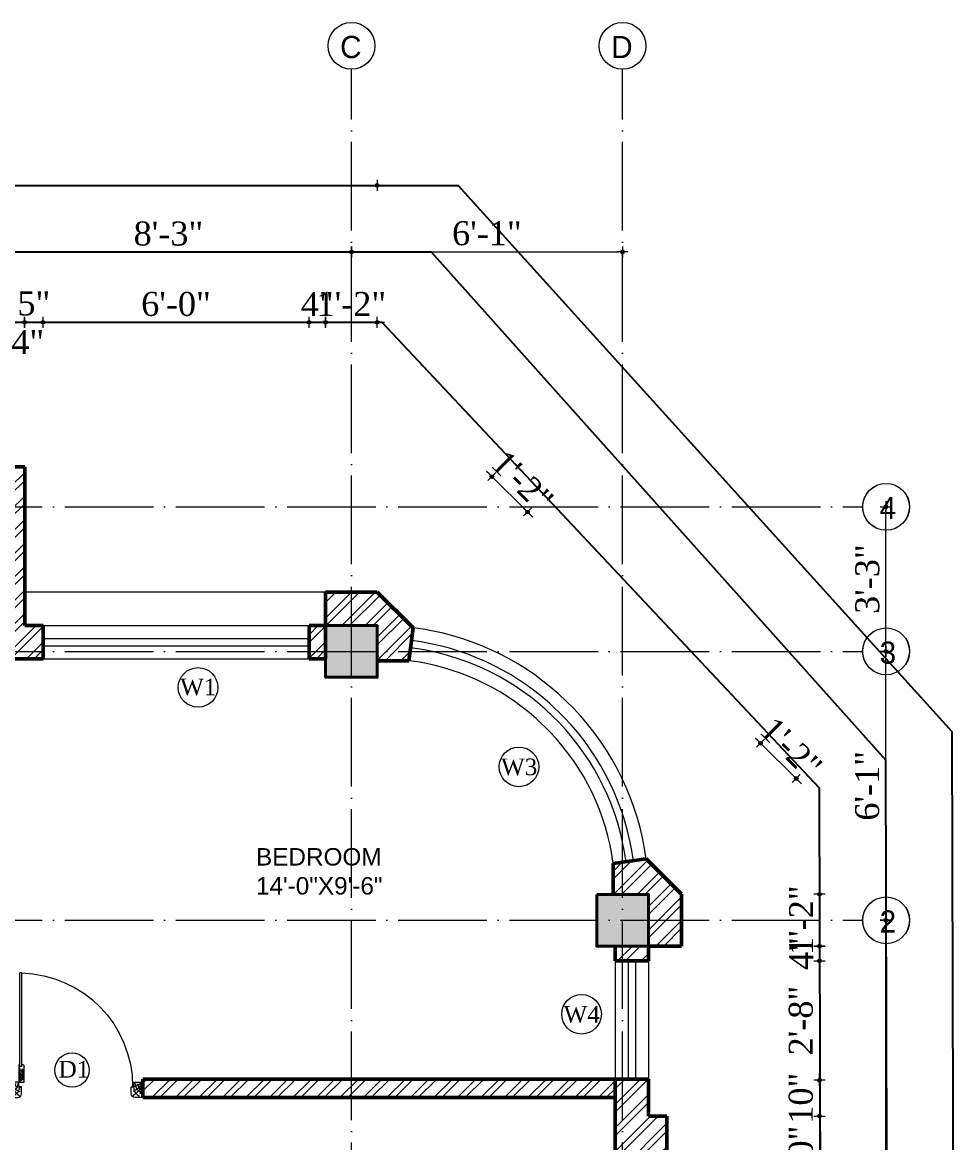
# Model space of a CAD drawing. Header units: inches. Extents: x 5914 to 162157, y -20538 to 282354.
# Drawn here: x 154281.3 to 154533.7, y -15025.6 to -14722.3 of the extents above; entities that cross this region are included whole.
import ezdxf

# ---------------------------------------------------------------- set-up
doc = ezdxf.new("R2010")
doc.units = ezdxf.units.IN
doc.header["$MEASUREMENT"] = 0
doc.header["$PDMODE"] = 99
doc.linetypes.add('ACAD_ISO04W100', pattern=[30, 24, -3, 0, -3])
for name, color, linetype, lineweight in [('.09', 24, 'Continuous', 9), ('.1', 168, 'Continuous', 13), ('CENTER  LINE RA', 10, 'ACAD_ISO04W100', 20), ('CONC. OUTLINE RA', 150, 'Continuous', 40), ('DOOR-WIN RA', 3, 'Continuous', 20), ('ELE2 RA', 130, 'Continuous', 20), ('Hatch', 254, 'Continuous', 9), ('HATCH RA', 8, 'Continuous', 5), ('Text', 7, 'Continuous', 18), ('TEXTLAYER', 7, 'Continuous', 18), ('WALL RA', 42, 'Continuous', 50)]:
    doc.layers.add(name, color=color, linetype=linetype, lineweight=lineweight)
doc.layers.add('S-DIM', color=7, linetype='Continuous')
doc.layers.add('WINDOW+dOOR', color=5, linetype='Continuous')
doc.styles.add('DIM', font='dutch.ttf')
doc.styles.get("Standard").update_dxf_attribs({"font": 'arial.ttf'})
doc.styles.add('titles', font='GOTHICB.TTF')
doc.dimstyles.new('Copy of DIM 8', dxfattribs={"dimtxt": 6.5, "dimasz": 1, "dimexe": 6, "dimexo": 18, "dimgap": 1.6875, "dimtad": 1, "dimdec": 0, "dimzin": 3, "dimdsep": 46, "dimlunit": 4, "dimtxsty": 'DIM', "dimblk": 'dot 2', "dimcen": 0.09375, "dimse1": 1, "dimse2": 1, "dimclrd": 1, "dimclre": 1, "dimclrt": 256, "dimadec": 0, "dimazin": 0, "dimtfac": 0.75, "dimtdec": 0, "dimtix": 1, "dimtmove": 1, "dimatfit": 3, "dimldrblk": 'DOT', "dimfxl": 1, "dimtolj": 1, "dimtzin": 0, "dimlwd": 9, "dimlwe": 9, "dimarcsym": 0})
pattern_1 = [(45, (3701.305, -114.513), (-3.18198052, 3.18198052), []), (45, (3703.4265, -114.513), (-3.18198052, 3.18198052), [])]

# ---------------------------------------------------------------- blocks, each defined once
blk = doc.blocks.new('30 inch door')
at = {"layer": '.09'}
blk.add_arc((10330.01, 24687.1), 25.67, 91.332, 180, dxfattribs=at)
at = {"layer": '.1'}
for p, q in [((10329.41, 24712.76), (10329.41, 24691.67)), ((10329.41, 24712.76), (10329.81, 24712.76)), ((10329.81, 24691.67), (10329.81, 24712.76)), ((10328.81, 24688.15), (10328.81, 24691.67)), ((10329.29, 24692.15), (10329.41, 24692.15)), ((10329.41, 24692.15), (10329.41, 24691.67)), ((10329.41, 24691.67), (10329.81, 24691.67)), ((10329.41, 24691.67), (10329.81, 24691.67)), ((10329.81, 24691.67), (10329.81, 24692.15)), ((10329.81, 24692.15), (10330.01, 24692.15)), ((10330.01, 24692.15), (10330.01, 24688.15)), ((10302.02, 24688.15), (10302.02, 24684.65)), ((10304.03, 24688.15), (10302.02, 24688.15)), ((10304.03, 24688.15), (10304.03, 24688.15)), ((10304.03, 24687.1), (10304.03, 24688.15)), ((10330.01, 24688.15), (10328.81, 24688.15)), ((10330.01, 24687.1), (10330.01, 24688.15)), ((10330.01, 24688.15), (10332.02, 24688.15)), ((10332.02, 24688.15), (10332.02, 24684.65)), ((10304.65, 24687.1), (10304.03, 24687.1)), ((10304.65, 24685.52), (10304.65, 24687.1)), ((10329.4, 24687.1), (10330.01, 24687.1)), ((10329.4, 24685.52), (10329.4, 24687.1)), ((10302.02, 24684.65), (10303.77, 24684.65)), ((10332.02, 24684.65), (10330.27, 24684.65))]:
    blk.add_line(p, q, dxfattribs=at)
for centre, major_axis, start_param, end_param in [((10329.29, 24691.67), (-0.339, 0.339), 5.497787, 7.068583), ((10303.77, 24685.52), (-0.619, -0.619), 0.785398, 2.356194)]:
    blk.add_ellipse(centre, major_axis=major_axis, ratio=1, start_param=start_param, end_param=end_param, dxfattribs=at)
at = {"layer": '.1', "extrusion": (0, 0, -1)}
blk.add_ellipse((10330.27, 24685.52), major_axis=(-0.619, 0.619), ratio=1, start_param=3.926991, end_param=5.497787, dxfattribs=at)
blk.add_line((10330.01, 24688.15), (10330.01, 24688.15))
at = {"layer": 'Hatch', "lineweight": 0}
for points, knots in [([(10329.9, 24690.9), (10329.69, 24690.85), (10329.25, 24690.74), (10329.1, 24690.31), (10329.02, 24690.08)], [0, 0, 0, 0, 15.424483, 31.99547, 31.99547, 31.99547, 31.99547]), ([(10329.92, 24690.24), (10329.72, 24690.12), (10329.23, 24689.84), (10329.13, 24689.27), (10329.07, 24688.95)], [0, 0, 0, 0, 17.254821, 40.319618, 40.319618, 40.319618, 40.319618]), ([(10330.01, 24688.15), (10329.7, 24688.44), (10329.1, 24689.01), (10329.14, 24689.82), (10329.09, 24691.13)], [0, 0, 0, 0, 30.296971, 58.529009, 58.529009, 58.529009, 58.529009]), ([(10330.01, 24688.15), (10329.86, 24688.5), (10329.47, 24689.39), (10329.44, 24690.38), (10329.42, 24690.98)], [0, 0, 0, 0, 28.413311, 72.750806, 72.750806, 72.750806, 72.750806]), ([(10330.01, 24688.15), (10329.93, 24688.7), (10329.77, 24689.76), (10329.75, 24690.84), (10329.74, 24691.37)], [0, 0, 0, 0, 41.50394, 80.765622, 80.765622, 80.765622, 80.765622]), ([(10302.02, 24688.15), (10302.05, 24687.95), (10302.17, 24687.01), (10302.48, 24686.12), (10302.72, 24685.42)], [0, 0, 0, 0, 17.459471, 80.67073, 80.67073, 80.67073, 80.67073]), ([(10302.02, 24688.15), (10302.41, 24687.86), (10303.15, 24687.31), (10304.04, 24687.05), (10304.45, 24686.93)], [0, 0, 0, 0, 41.503939, 78.170205, 78.170205, 78.170205, 78.170205]), ([(10302.02, 24688.15), (10302.45, 24687.5), (10303.05, 24686.59), (10304.02, 24686.14), (10304.29, 24686.01)], [0, 0, 0, 0, 64.705486, 90.408952, 90.408952, 90.408952, 90.408952]), ([(10302.02, 24688.15), (10302.13, 24687.79), (10302.35, 24687.1), (10302.97, 24686.1), (10304.18, 24685.07)], [0, 0, 0, 0, 30.296971, 58.529009, 58.529009, 58.529009, 58.529009]), ([(10303.35, 24687.82), (10303.2, 24687.43), (10302.98, 24686.82), (10302.44, 24686.51), (10302.25, 24686.4)], [0, 0, 0, 0, 34.642749, 52.790216, 52.790216, 52.790216, 52.790216]), ([(10303.86, 24687.89), (10303.73, 24687.32), (10303.52, 24686.4), (10302.7, 24686), (10302.39, 24685.85)], [0, 0, 0, 0, 47.051669, 75.417188, 75.417188, 75.417188, 75.417188]), ([(10330.01, 24688.15), (10329.8, 24688.26), (10329.35, 24688.51), (10329.11, 24688.97), (10328.99, 24689.22)], [0, 0, 0, 0, 17.459472, 37.737029, 37.737029, 37.737029, 37.737029]), ([(10329.9, 24689.44), (10329.59, 24689.24), (10329.23, 24689.01), (10329.2, 24688.63), (10329.2, 24688.58)], [0, 0, 0, 0, 24.633819, 28.489546, 28.489546, 28.489546, 28.489546]), ([(10332.02, 24688.15), (10331.63, 24687.86), (10330.89, 24687.31), (10330.01, 24687.05), (10329.59, 24686.93)], [0, 0, 0, 0, 41.503939, 78.170205, 78.170205, 78.170205, 78.170205]), ([(10332.02, 24688.15), (10331.59, 24687.5), (10330.99, 24686.59), (10330.03, 24686.14), (10329.75, 24686.01)], [0, 0, 0, 0, 64.705486, 90.408952, 90.408952, 90.408952, 90.408952]), ([(10332.02, 24688.15), (10331.91, 24687.79), (10331.69, 24687.1), (10331.07, 24686.1), (10329.87, 24685.07)], [0, 0, 0, 0, 30.296971, 58.529009, 58.529009, 58.529009, 58.529009]), ([(10330.18, 24687.89), (10330.31, 24687.32), (10330.52, 24686.4), (10331.35, 24686), (10331.66, 24685.85)], [0, 0, 0, 0, 47.051669, 75.417188, 75.417188, 75.417188, 75.417188]), ([(10330.7, 24687.82), (10330.84, 24687.43), (10331.06, 24686.82), (10331.61, 24686.51), (10331.8, 24686.4)], [0, 0, 0, 0, 34.642749, 52.790216, 52.790216, 52.790216, 52.790216]), ([(10332.02, 24688.15), (10332, 24687.95), (10331.87, 24687.01), (10331.56, 24686.12), (10331.32, 24685.42)], [0, 0, 0, 0, 17.459471, 80.67073, 80.67073, 80.67073, 80.67073]), ([(10304.15, 24687.01), (10304.07, 24686.57), (10303.9, 24685.69), (10303.13, 24685.22), (10302.75, 24684.98)], [0, 0, 0, 0, 36.886594, 73.591637, 73.591637, 73.591637, 73.591637]), ([(10329.89, 24687.01), (10329.98, 24686.57), (10330.14, 24685.69), (10330.91, 24685.22), (10331.29, 24684.98)], [0, 0, 0, 0, 36.886594, 73.591637, 73.591637, 73.591637, 73.591637])]:
    blk.add_open_spline(points, degree=3, knots=knots, dxfattribs=at)
blk = doc.blocks.new('COLUMN')
at = {"layer": 'CONC. OUTLINE RA', "transparency": 33554687}
h = blk.add_hatch(color=256, dxfattribs=at)
h.dxf.hatch_style = 1
h.paths.add_polyline_path([(148062.93, -13130.45), (148076.93, -13130.45), (148076.93, -13116.45), (148062.93, -13116.45)])
at = {"layer": 'CONC. OUTLINE RA'}
blk.add_lwpolyline([(148062.93, -13116.45), (148076.93, -13116.45), (148076.93, -13130.45), (148062.93, -13130.45)], close=True, dxfattribs=at)
blk = doc.blocks.new('dot1')
at = {"layer": 'Hatch'}
h = blk.add_hatch(color=256, dxfattribs=at)
edge = h.paths.add_edge_path()
edge.add_arc((0, 0), 1, 0, 360)
for p, q in [((3, 0), (-3, 0)), ((0, 3), (0, -3))]:
    blk.add_line(p, q, dxfattribs=at)
blk.add_circle((0, 0), 1, dxfattribs=at)
blk = doc.blocks.new('dot 2')
at = {"layer": 'Hatch', "xscale": 0.5, "yscale": 0.5, "zscale": 0.5}
blk.add_blockref('dot1', (0, 0), dxfattribs=at)
blk = doc.blocks.new('*D429')
at = {"layer": 'Defpoints', "color": 0, "transparency": 16777216}
for p in [(154281.87, -14803.5), (154277.87, -14846.43), (154281.87, -14846.43)]:
    blk.add_point(p, dxfattribs=at)
at = {"layer": 'S-DIM', "color": 1, "lineweight": 9, "transparency": 16777216}
for p, q in [((154276.87, -14803.5), (154275.87, -14803.5)), ((154277.87, -14803.5), (154281.87, -14803.5)), ((154282.87, -14803.5), (154283.87, -14803.5))]:
    blk.add_line(p, q, dxfattribs=at)
blk.add_blockref('dot 2', (154277.87, -14803.5), dxfattribs=at)
at = {"layer": 'S-DIM', "color": 1, "lineweight": 9, "transparency": 16777216, "rotation": 180}
blk.add_blockref('dot 2', (154281.87, -14803.5), dxfattribs=at)
at = {"layer": 'S-DIM', "transparency": 16777216, "insert": (154282.73, -14808.87), "char_height": 6.5, "attachment_point": 5, "style": 'DIM'}
blk.add_mtext('\\A1;4"', dxfattribs=at)
blk = doc.blocks.new('_Dot')
at = {"color": 0, "linetype": 'ByBlock', "lineweight": -2}
blk.add_line((-0.5, 0), (-1, 0), dxfattribs=at)
at = {"color": 0, "linetype": 'ByBlock', "const_width": 0.5}
blk.add_lwpolyline([(-0.25, 0, 1), (0.25, 0, 1)], format="xyb", close=True, dxfattribs=at)
blk = doc.blocks.new('*D430')
at = {"layer": 'Defpoints', "color": 0, "transparency": 16777216}
for p in [(154286.87, -14803.5), (154281.87, -14846.43), (154286.87, -14885.59)]:
    blk.add_point(p, dxfattribs=at)
at = {"layer": 'S-DIM', "color": 1, "lineweight": 9, "transparency": 16777216}
for p, q in [((154280.87, -14803.5), (154279.87, -14803.5)), ((154281.87, -14803.5), (154286.87, -14803.5)), ((154287.87, -14803.5), (154288.87, -14803.5))]:
    blk.add_line(p, q, dxfattribs=at)
blk.add_blockref('dot 2', (154281.87, -14803.5), dxfattribs=at)
at = {"layer": 'S-DIM', "color": 1, "lineweight": 9, "transparency": 16777216, "rotation": 180}
blk.add_blockref('dot 2', (154286.87, -14803.5), dxfattribs=at)
at = {"layer": 'S-DIM', "transparency": 16777216, "insert": (154284.37, -14798.43), "char_height": 6.5, "attachment_point": 5, "style": 'DIM'}
blk.add_mtext('\\A1;5"', dxfattribs=at)
blk = doc.blocks.new('*D432')
at = {"layer": 'Defpoints', "color": 0, "transparency": 16777216}
for p in [(154363.35, -14803.5), (154358.87, -14885.59), (154363.35, -14885.59)]:
    blk.add_point(p, dxfattribs=at)
at = {"layer": 'S-DIM', "color": 1, "lineweight": 9, "transparency": 16777216}
for p, q in [((154357.87, -14803.5), (154356.87, -14803.5)), ((154358.87, -14803.5), (154363.35, -14803.5)), ((154364.35, -14803.5), (154365.35, -14803.5))]:
    blk.add_line(p, q, dxfattribs=at)
blk.add_blockref('dot 2', (154358.87, -14803.5), dxfattribs=at)
at = {"layer": 'S-DIM', "color": 1, "lineweight": 9, "transparency": 16777216, "rotation": 180}
blk.add_blockref('dot 2', (154363.35, -14803.5), dxfattribs=at)
at = {"layer": 'S-DIM', "transparency": 16777216, "insert": (154361.11, -14798.56), "char_height": 6.5, "attachment_point": 5, "style": 'DIM'}
blk.add_mtext('\\A1;4"', dxfattribs=at)
blk = doc.blocks.new('*D433')
at = {"layer": 'Defpoints', "color": 0, "transparency": 16777216}
for p in [(154377.35, -14803.5), (154363.35, -14885.59), (154377.35, -14885.59)]:
    blk.add_point(p, dxfattribs=at)
at = {"layer": 'S-DIM', "color": 1, "lineweight": 9, "transparency": 16777216}
for p, q in [((154362.35, -14803.5), (154361.35, -14803.5)), ((154363.35, -14803.5), (154377.35, -14803.5)), ((154378.35, -14803.5), (154379.35, -14803.5))]:
    blk.add_line(p, q, dxfattribs=at)
blk.add_blockref('dot 2', (154363.35, -14803.5), dxfattribs=at)
at = {"layer": 'S-DIM', "color": 1, "lineweight": 9, "transparency": 16777216, "rotation": 180}
blk.add_blockref('dot 2', (154377.35, -14803.5), dxfattribs=at)
at = {"layer": 'S-DIM', "transparency": 16777216, "insert": (154370.35, -14798.54), "char_height": 6.5, "attachment_point": 5, "style": 'DIM'}
blk.add_mtext('\\A1;1\'-2"', dxfattribs=at)
blk = doc.blocks.new('*D436')
at = {"layer": 'Defpoints', "color": 0, "transparency": 16777216}
for p in [(154443.75, -14784.45), (154370.35, -14892.59), (154443.75, -14965.38)]:
    blk.add_point(p, dxfattribs=at)
at = {"layer": 'S-DIM', "color": 1, "lineweight": 9, "transparency": 16777216}
blk.add_line((154371.35, -14784.45), (154442.75, -14784.45), dxfattribs=at)
at = {"layer": 'S-DIM', "color": 1, "lineweight": 9, "transparency": 16777216, "rotation": 180}
blk.add_blockref('dot 2', (154370.35, -14784.45), dxfattribs=at)
at = {"layer": 'S-DIM', "color": 1, "lineweight": 9, "transparency": 16777216}
blk.add_blockref('dot 2', (154443.75, -14784.45), dxfattribs=at)
at = {"layer": 'S-DIM', "transparency": 16777216, "insert": (154407.05, -14779.42), "char_height": 6.5, "attachment_point": 5, "style": 'DIM'}
blk.add_mtext('\\A1;6\'-1"', dxfattribs=at)
blk = doc.blocks.new('*D437')
at = {"layer": 'Defpoints', "color": 0, "transparency": 16777216}
for p in [(154059.83, -14766.45), (154059.83, -14885.59), (154377.35, -14885.59)]:
    blk.add_point(p, dxfattribs=at)
at = {"layer": 'S-DIM', "color": 1, "lineweight": 9, "transparency": 16777216}
blk.add_line((154376.35, -14766.45), (154060.83, -14766.45), dxfattribs=at)
at = {"layer": 'S-DIM', "color": 1, "lineweight": 9, "transparency": 16777216, "rotation": 180}
blk.add_blockref('dot 2', (154059.83, -14766.45), dxfattribs=at)
at = {"layer": 'S-DIM', "color": 1, "lineweight": 9, "transparency": 16777216}
blk.add_blockref('dot 2', (154377.35, -14766.45), dxfattribs=at)
at = {"layer": 'S-DIM', "transparency": 16777216, "insert": (154218.59, -14761.45), "char_height": 6.5, "attachment_point": 5, "style": 'DIM'}
blk.add_mtext('\\A1;26\'-6"', dxfattribs=at)
blk = doc.blocks.new('*D439')
at = {"layer": 'Defpoints', "color": 0, "transparency": 16777216}
for p in [(154418.05, -14854.83), (154377.35, -14876.59), (154387.02, -14886.17)]:
    blk.add_point(p, dxfattribs=at)
at = {"layer": 'S-DIM', "color": 1, "lineweight": 9, "transparency": 16777216}
for p, q in [((154407.67, -14844.55), (154406.96, -14843.85)), ((154408.38, -14845.25), (154418.05, -14854.83)), ((154418.76, -14855.54), (154419.47, -14856.24))]:
    blk.add_line(p, q, dxfattribs=at)
for p, rotation in [((154408.38, -14845.25), 315.2752849969081), ((154418.05, -14854.83), 135.2752849969081)]:
    blk.add_blockref('dot 2', p, dxfattribs=dict(at, rotation=rotation))
at = {"layer": 'S-DIM', "transparency": 16777216, "insert": (154416.71, -14846.52), "char_height": 6.5, "attachment_point": 5, "rotation": 315.2753, "style": 'DIM'}
blk.add_mtext('\\A1;1\'-2"', dxfattribs=at)
blk = doc.blocks.new('*D440')
at = {"layer": 'Defpoints', "color": 0, "transparency": 16777216}
for p in [(154490.78, -14927), (154450.1, -14948.78), (154459.75, -14958.34)]:
    blk.add_point(p, dxfattribs=at)
at = {"layer": 'S-DIM', "color": 1, "lineweight": 9, "transparency": 16777216}
for p, q in [((154480.42, -14916.74), (154479.71, -14916.04)), ((154481.13, -14917.44), (154490.78, -14927)), ((154491.49, -14927.71), (154492.2, -14928.41))]:
    blk.add_line(p, q, dxfattribs=at)
for p, rotation in [((154481.13, -14917.44), 315.2752849971285), ((154490.78, -14927), 135.2752849971285)]:
    blk.add_blockref('dot 2', p, dxfattribs=dict(at, rotation=rotation))
at = {"layer": 'S-DIM', "transparency": 16777216, "insert": (154489.45, -14918.7), "char_height": 6.5, "attachment_point": 5, "rotation": 315.2753, "style": 'DIM'}
blk.add_mtext('\\A1;1\'-2"', dxfattribs=at)
blk = doc.blocks.new('*D441')
at = {"layer": 'Defpoints', "color": 0, "transparency": 16777216}
for p in [(154459.75, -14958.34), (154459.75, -14972.39), (154497.09, -14972.39)]:
    blk.add_point(p, dxfattribs=at)
at = {"layer": 'S-DIM', "color": 1, "lineweight": 9, "transparency": 16777216}
for p, q in [((154497.09, -14957.34), (154497.09, -14956.34)), ((154497.09, -14958.34), (154497.09, -14972.39)), ((154497.09, -14973.39), (154497.09, -14974.39))]:
    blk.add_line(p, q, dxfattribs=at)
for p, rotation in [((154497.09, -14958.34), 270), ((154497.09, -14972.39), 90)]:
    blk.add_blockref('dot 2', p, dxfattribs=dict(at, rotation=rotation))
at = {"layer": 'S-DIM', "transparency": 16777216, "insert": (154492.12, -14965.36), "char_height": 6.5, "attachment_point": 5, "rotation": 90, "style": 'DIM'}
blk.add_mtext('\\A1;1\'-2"', dxfattribs=at)
blk = doc.blocks.new('*D442')
at = {"layer": 'Defpoints', "color": 0, "transparency": 16777216}
for p in [(154459.75, -14972.39), (154450.75, -14976.39), (154497.09, -14976.39)]:
    blk.add_point(p, dxfattribs=at)
at = {"layer": 'S-DIM', "color": 1, "lineweight": 9, "transparency": 16777216}
for p, q in [((154497.09, -14971.39), (154497.09, -14970.39)), ((154497.09, -14972.39), (154497.09, -14976.39)), ((154497.09, -14977.39), (154497.09, -14978.39))]:
    blk.add_line(p, q, dxfattribs=at)
for p, rotation in [((154497.09, -14972.39), 270), ((154497.09, -14976.39), 90)]:
    blk.add_blockref('dot 2', p, dxfattribs=dict(at, rotation=rotation))
at = {"layer": 'S-DIM', "transparency": 16777216, "insert": (154492.15, -14974.39), "char_height": 6.5, "attachment_point": 5, "rotation": 90, "style": 'DIM'}
blk.add_mtext('\\A1;4"', dxfattribs=at)
blk = doc.blocks.new('*D443')
at = {"layer": 'Defpoints', "color": 0, "transparency": 16777216}
for p in [(154450.75, -14976.39), (154450.75, -15008.7), (154497.09, -15008.7)]:
    blk.add_point(p, dxfattribs=at)
at = {"layer": 'S-DIM', "color": 1, "lineweight": 9, "transparency": 16777216}
blk.add_line((154497.09, -14977.39), (154497.09, -15007.7), dxfattribs=at)
for p, rotation in [((154497.09, -14976.39), 90), ((154497.09, -15008.7), 270)]:
    blk.add_blockref('dot 2', p, dxfattribs=dict(at, rotation=rotation))
at = {"layer": 'S-DIM', "transparency": 16777216, "insert": (154492.08, -14992.54), "char_height": 6.5, "attachment_point": 5, "rotation": 90, "style": 'DIM'}
blk.add_mtext('\\A1;2\'-8"', dxfattribs=at)
blk = doc.blocks.new('*D444')
at = {"layer": 'Defpoints', "color": 0, "transparency": 16777216}
for p in [(154450.75, -15008.7), (154450.75, -15018.4), (154497.09, -15018.4)]:
    blk.add_point(p, dxfattribs=at)
at = {"layer": 'S-DIM', "color": 1, "lineweight": 9, "transparency": 16777216}
for p, q in [((154497.09, -15007.7), (154497.09, -15006.7)), ((154497.09, -15008.7), (154497.09, -15018.4)), ((154497.09, -15019.4), (154497.09, -15020.4))]:
    blk.add_line(p, q, dxfattribs=at)
for p, rotation in [((154497.09, -15008.7), 270), ((154497.09, -15018.4), 90)]:
    blk.add_blockref('dot 2', p, dxfattribs=dict(at, rotation=rotation))
at = {"layer": 'S-DIM', "transparency": 16777216, "insert": (154492.06, -15013.55), "char_height": 6.5, "attachment_point": 5, "rotation": 90, "style": 'DIM'}
blk.add_mtext('\\A1;10"', dxfattribs=at)
blk = doc.blocks.new('*D445')
at = {"layer": 'Defpoints', "color": 0, "transparency": 16777216}
for p in [(154450.75, -15018.4), (154450.75, -15042.4), (154497.09, -15042.4)]:
    blk.add_point(p, dxfattribs=at)
at = {"layer": 'S-DIM', "color": 1, "lineweight": 9, "transparency": 16777216}
blk.add_line((154497.09, -15019.4), (154497.09, -15041.4), dxfattribs=at)
for p, rotation in [((154497.09, -15018.4), 90), ((154497.09, -15042.4), 270)]:
    blk.add_blockref('dot 2', p, dxfattribs=dict(at, rotation=rotation))
at = {"layer": 'S-DIM', "transparency": 16777216, "insert": (154492.09, -15030.4), "char_height": 6.5, "attachment_point": 5, "rotation": 90, "style": 'DIM'}
blk.add_mtext('\\A1;2\'-0"', dxfattribs=at)
blk = doc.blocks.new('*D450')
at = {"layer": 'Defpoints', "color": 0, "transparency": 16777216}
for p in [(154443.75, -14965.38), (154515.07, -14965.38), (154443.75, -15131.08)]:
    blk.add_point(p, dxfattribs=at)
at = {"layer": 'S-DIM', "color": 1, "lineweight": 9, "transparency": 16777216}
blk.add_line((154515.07, -15130.08), (154515.07, -14966.38), dxfattribs=at)
for p, rotation in [((154515.07, -14965.38), 90), ((154515.07, -15131.08), 270)]:
    blk.add_blockref('dot 2', p, dxfattribs=dict(at, rotation=rotation))
at = {"layer": 'S-DIM', "transparency": 16777216, "insert": (154510.04, -15048.23), "char_height": 6.5, "attachment_point": 5, "rotation": 90, "style": 'DIM'}
blk.add_mtext('\\A1;13\'-10"', dxfattribs=at)
blk = doc.blocks.new('*D451')
at = {"layer": 'Defpoints', "color": 0, "transparency": 16777216}
for p in [(154370.35, -14892.59), (154515.07, -14892.59), (154443.75, -14965.38)]:
    blk.add_point(p, dxfattribs=at)
at = {"layer": 'S-DIM', "color": 1, "lineweight": 9, "transparency": 16777216}
blk.add_line((154515.07, -14964.38), (154515.07, -14893.59), dxfattribs=at)
for p, rotation in [((154515.07, -14892.59), 90), ((154515.07, -14965.38), 270)]:
    blk.add_blockref('dot 2', p, dxfattribs=dict(at, rotation=rotation))
at = {"layer": 'S-DIM', "transparency": 16777216, "insert": (154510.04, -14928.99), "char_height": 6.5, "attachment_point": 5, "rotation": 90, "style": 'DIM'}
blk.add_mtext('\\A1;6\'-1"', dxfattribs=at)
blk = doc.blocks.new('*D452')
at = {"layer": 'Defpoints', "color": 0, "transparency": 16777216}
for p in [(154271.29, -14853.45), (154515.07, -14853.45), (154370.35, -14892.59)]:
    blk.add_point(p, dxfattribs=at)
at = {"layer": 'S-DIM', "color": 1, "lineweight": 9, "transparency": 16777216}
blk.add_line((154515.07, -14891.59), (154515.07, -14854.45), dxfattribs=at)
for p, rotation in [((154515.07, -14853.45), 90), ((154515.07, -14892.59), 270)]:
    blk.add_blockref('dot 2', p, dxfattribs=dict(at, rotation=rotation))
at = {"layer": 'S-DIM', "transparency": 16777216, "insert": (154510.07, -14873.02), "char_height": 6.5, "attachment_point": 5, "rotation": 90, "style": 'DIM'}
blk.add_mtext('\\A1;3\'-3"', dxfattribs=at)
blk = doc.blocks.new('griid')
at = {"layer": 'CENTER  LINE RA', "linetype": 'ACAD_ISO04W100'}
for p, q in [((150011.7, -15085.57), (150011.7, -14620.49)), ((150085.1, -15085.57), (150085.1, -14620.49)), ((149663.18, -14738.94), (150150.1, -14738.94)), ((150162.79, -14738.94), (150162.79, -14738.94)), ((149663.18, -14778.08), (150150.1, -14778.08)), ((150162.79, -14778.08), (150162.79, -14778.08)), ((149663.18, -14850.87), (150150.1, -14850.87)), ((150162.79, -14850.87), (150162.79, -14850.87))]:
    blk.add_line(p, q, dxfattribs=at)
at = {"layer": 'Text'}
for centre in [(150011.7, -14614.14), (150011.69, -14614.14), (150011.7, -14614.14), (150085.1, -14614.14), (150085.1, -14614.14), (150085.1, -14614.14), (150156.45, -14738.94), (150156.44, -14738.94), (150156.45, -14738.94), (150156.45, -14778.08), (150156.44, -14778.08), (150156.45, -14778.08), (150156.45, -14850.87), (150156.44, -14850.87), (150156.45, -14850.87)]:
    blk.add_circle(centre, 6.34, dxfattribs=at)
at = {"layer": 'Text', "char_height": 6, "width": 68.6783, "attachment_point": 3, "rotation": 0.0035, "style": 'titles'}
for s, insert in [('{\\fStylus BT|b0|i0|c0|p34;C}', (150014.42, -14611.46)), ('{\\fStylus BT|b0|i0|c0|p34;D}', (150087.82, -14611.46)), ('{\\fStylus BT|b0|i0|c0|p34;4}', (150159.17, -14736.26)), ('{\\fStylus BT|b0|i0|c0|p34;3}', (150159.17, -14775.4)), ('{\\fStylus BT|b0|i0|c0|p34;2}', (150159.17, -14848.19))]:
    blk.add_mtext(s, dxfattribs=dict(at, insert=insert))

msp = doc.modelspace()

# ---------------------------------------------------------------- hatches: boundary and pattern name
at = {"layer": 'HATCH RA'}
h = msp.add_hatch(dxfattribs=at)
h.set_pattern_fill('ANSI32', color=256, scale=12)
h.set_pattern_definition(pattern_1)
h.paths.add_polyline_path([(154281.9, -14842.62), (154257.9, -14842.6), (154257.9, -14846.45), (154277.9, -14846.45), (154277.9, -14860.45), (154272.9, -14860.45), (154272.9, -14894.59), (154286.9, -14894.59), (154286.9, -14885.59), (154281.9, -14885.59)])
h = msp.add_hatch(dxfattribs=at)
h.set_pattern_fill('ANSI32', color=256, scale=12)
h.set_pattern_definition(pattern_1)
h.paths.add_polyline_path([(154377.37, -14885.59), (154377.37, -14895.1), (154385.91, -14895.1), (154387.04, -14886.17), (154377.37, -14876.59), (154363.37, -14876.59), (154363.37, -14885.59)])
h = msp.add_hatch(dxfattribs=at)
h.set_pattern_fill('ANSI32', color=256, scale=12)
h.set_pattern_definition(pattern_1)
h.paths.add_polyline_path([(154363.37, -14885.59), (154358.9, -14885.59), (154358.9, -14894.59), (154363.37, -14894.59)])
h = msp.add_hatch(dxfattribs=at)
h.set_pattern_fill('ANSI32', color=256, scale=12)
h.set_pattern_definition(pattern_1)
h.paths.add_polyline_path([(154459.78, -14958.34), (154450.13, -14948.78), (154441.21, -14949.98), (154441.21, -14958.38), (154450.78, -14958.38), (154450.78, -14972.38), (154450.78, -14972.39), (154459.78, -14972.39)])
h = msp.add_hatch(dxfattribs=at)
h.set_pattern_fill('ANSI32', color=256, scale=12)
h.set_pattern_definition(pattern_1)
h.paths.add_polyline_path([(154450.78, -14972.39), (154450.78, -14972.38), (154441.78, -14972.38), (154441.78, -14976.39), (154450.78, -14976.39)])
h = msp.add_hatch(dxfattribs=at)
h.set_pattern_fill('ANSI32', color=256, scale=12)
h.set_pattern_definition(pattern_1)
h.paths.add_polyline_path([(154441.78, -15008.38), (154313.9, -15008.38), (154313.9, -15013.38), (154441.78, -15013.38)])
h = msp.add_hatch(dxfattribs=at)
h.set_pattern_fill('ANSI32', color=256, scale=12)
h.set_pattern_definition(pattern_1)
h.paths.add_polyline_path([(154450.78, -15008.38), (154441.78, -15008.38), (154441.78, -15048.4), (154450.78, -15048.4), (154450.78, -15042.4), (154455.78, -15042.4), (154455.78, -15018.4), (154450.78, -15018.4)])

# ---------------------------------------------------------------- linework, layer by layer
at = {"layer": 'Defpoints'}
for points in [[(154005.83, -14766.45), (154399.25, -14766.45), (154532.93, -14914.27), (154533.68, -15188.73), (154005.83, -15188.01)], [(154023.83, -14784.45), (154391.95, -14784.45), (154514.95, -14921.9), (154515.63, -15170.7), (154023.83, -15170.04)], [(154041.45, -14803.5), (154378.58, -14803.5), (154496.97, -14929.53), (154497.58, -15152.68), (154041.83, -15152.06)]]:
    msp.add_lwpolyline(points, close=True, dxfattribs=at)
at = {"layer": 'DOOR-WIN RA'}
for p, q in [((154286.9, -14885.59), (154358.9, -14885.59)), ((154286.9, -14889.09), (154358.9, -14889.09)), ((154286.9, -14891.09), (154358.9, -14891.09)), ((154286.9, -14894.59), (154358.9, -14894.59)), ((154441.78, -14976.39), (154441.78, -15008.38)), ((154445.28, -14976.39), (154445.28, -15008.38)), ((154447.28, -14976.39), (154447.28, -15008.38)), ((154450.78, -14976.39), (154450.78, -15008.38))]:
    msp.add_line(p, q, dxfattribs=at)
for points in [[(154450.17, -14948.78, 0.159274), (154430.48, -14907.99), (154426.48, -14904.13, 0.151909), (154387.08, -14886.17)], [(154446.7, -14949.25, 0.159031), (154428, -14910.46), (154424.1, -14906.7, 0.151666), (154386.64, -14889.65, 0.151666)], [(154444.72, -14949.52, 0.158884), (154426.59, -14911.87), (154422.74, -14908.16, 0.151519), (154386.39, -14891.63, 0.151519)], [(154441.25, -14949.98, 0.158609), (154424.11, -14914.34), (154420.36, -14910.73, 0.151245), (154385.95, -14895.1, 0.151245)]]:
    msp.add_lwpolyline(points, format="xyb", dxfattribs=at)
at = {"layer": 'ELE2 RA'}
msp.add_line((154363.37, -14876.59), (154281.9, -14876.59), dxfattribs=at)
at = {"layer": 'TEXTLAYER'}
for centre, radius in [((154328.84, -14902.34), 5.36), ((154415.73, -14923.85), 5.36), ((154432.68, -14990.82), 5.36), ((154294.72, -15005.95), 4.65)]:
    msp.add_circle(centre, radius, dxfattribs=at)
at = {"layer": 'WALL RA'}
for p, q in [((154257.9, -14842.6), (154281.9, -14842.62)), ((154281.9, -14885.59), (154281.9, -14842.62)), ((154363.37, -14876.59), (154377.37, -14876.59)), ((154363.37, -14876.59), (154363.37, -14894.59)), ((154387.04, -14886.17), (154377.37, -14876.59)), ((154286.9, -14885.59), (154281.9, -14885.59)), ((154286.9, -14885.59), (154286.9, -14894.59)), ((154363.37, -14885.59), (154358.9, -14885.59)), ((154358.9, -14885.59), (154358.9, -14894.59)), ((154363.37, -14885.59), (154363.37, -14885.59)), ((154387.04, -14886.17), (154385.91, -14895.1)), ((154286.9, -14894.59), (154272.9, -14894.59)), ((154358.9, -14894.59), (154363.37, -14894.59)), ((154385.91, -14895.1), (154377.37, -14895.1)), ((154450.13, -14948.78), (154441.21, -14949.98)), ((154441.21, -14949.98), (154441.21, -14958.38)), ((154459.78, -14958.34), (154450.13, -14948.78)), ((154459.78, -14972.39), (154459.78, -14958.34)), ((154441.78, -14972.39), (154441.78, -14976.39)), ((154459.78, -14972.39), (154450.78, -14972.39)), ((154450.78, -14972.39), (154450.78, -14976.39)), ((154450.78, -14976.39), (154441.78, -14976.39)), ((154441.78, -15008.38), (154313.9, -15008.38)), ((154313.9, -15008.38), (154313.9, -15013.38)), ((154441.78, -15048.4), (154441.78, -15008.38)), ((154441.78, -15008.38), (154450.78, -15008.38)), ((154450.78, -15018.4), (154450.78, -15008.38)), ((154450.78, -15018.4), (154450.78, -15008.7)), ((154441.78, -15013.38), (154313.9, -15013.38)), ((154450.78, -15018.4), (154455.78, -15018.4)), ((154455.78, -15042.4), (154455.78, -15018.4))]:
    msp.add_line(p, q, dxfattribs=at)

# ---------------------------------------------------------------- block references
msp.add_blockref('griid', (4358.68, -114.51))
at = {"layer": 'CONC. OUTLINE RA'}
for p in [(6300.44, -1769.14), (6373.85, -1841.94)]:
    msp.add_blockref('COLUMN', p, dxfattribs=at)
at = {"layer": 'WINDOW+dOOR', "extrusion": (0, 0, -1), "xscale": 1.200000004184403, "yscale": 1.200000004188042, "zscale": -1.200000004184403, "rotation": 359.9999414250153}
msp.add_blockref('30 inch door', (-166676.36, -44634.95), dxfattribs=at)

# ---------------------------------------------------------------- texts
at = {"insert": (154344.53, -14945.84), "char_height": 4.7109, "attachment_point": 1}
msp.add_mtext_dynamic_manual_height_columns('BEDROOM\\P14\'-0"X9\'-6"', width=45.2655, gutter_width=23.55, heights=[0], dxfattribs=at)
at = {"layer": 'TEXTLAYER', "char_height": 4.5, "attachment_point": 1}
for s, insert, width in [('{\\fTimes New Roman|b0|i0|c0|p18;W1}', (154323.98, -14899.96), 23.0777), ('{\\fTimes New Roman|b0|i0|c0|p18;W3}', (154410.87, -14921.59), 245.2674), ('{\\fTimes New Roman|b0|i0|c0|p18;W4}', (154427.82, -14988.57), 245.2674), ('{\\fTimes New Roman|b0|i0|c0|p18;D1}', (154291.09, -15003.45), 245.2674)]:
    msp.add_mtext(s, dxfattribs=dict(at, insert=insert, width=width))

# ---------------------------------------------------------------- dimensions: what is measured, and where the dimension line sits
at = {"layer": 'S-DIM'}
for base, p1, p2, picture, middle in [((154059.83, -14766.45), (154377.35, -14885.59), (154059.83, -14885.59), '*D437', (154218.59, -14761.45)), ((154443.75, -14784.45), (154370.35, -14892.59), (154443.75, -14965.38), '*D436', (154407.05, -14779.42)), ((154286.87, -14803.5), (154281.87, -14846.43), (154286.87, -14885.59), '*D430', (154284.37, -14798.43)), ((154363.35, -14803.5), (154358.87, -14885.59), (154363.35, -14885.59), '*D432', (154361.11, -14798.56)), ((154377.35, -14803.5), (154363.35, -14885.59), (154377.35, -14885.59), '*D433', (154370.35, -14798.54))]:
    dim = msp.add_linear_dim(base=base, p1=p1, p2=p2, dimstyle='Copy of DIM 8', dxfattribs=at)
    dim.commit()
    dim.dimension.update_dxf_attribs({"geometry": picture, "text_midpoint": middle})
for base, p1, p2 in [((154370.35, -14784.45), (154271.29, -14853.45), (154370.35, -14892.59)), ((154358.87, -14803.5), (154286.87, -14885.59), (154358.87, -14885.59))]:
    msp.add_linear_dim(base=base, p1=p1, p2=p2, dimstyle='Copy of DIM 8', dxfattribs=at).render()
dim = msp.add_linear_dim(base=(154281.87, -14803.5), p1=(154277.87, -14846.43), p2=(154281.87, -14846.43), dimstyle='Copy of DIM 8', dxfattribs=at)
dim.commit()
dim.dimension.update_dxf_attribs({"geometry": '*D429', "text_midpoint": (154282.73, -14813.81), "dimtype": 160})
for p1, p2, picture, middle in [((154377.35, -14876.59), (154387.02, -14886.17), '*D439', (154416.71, -14846.52)), ((154450.1, -14948.78), (154459.75, -14958.34), '*D440', (154489.45, -14918.7))]:
    dim = msp.add_aligned_dim(p1=p1, p2=p2, distance=44.1, dimstyle='Copy of DIM 8', dxfattribs=at)
    dim.commit()
    dim.dimension.update_dxf_attribs({"geometry": picture, "text_midpoint": middle})
for base, p1, p2, picture, middle in [((154515.07, -14853.45), (154370.35, -14892.59), (154271.29, -14853.45), '*D452', (154510.07, -14873.02)), ((154515.07, -14892.59), (154443.75, -14965.38), (154370.35, -14892.59), '*D451', (154510.04, -14928.99)), ((154497.09, -14972.39), (154459.75, -14958.34), (154459.75, -14972.39), '*D441', (154492.12, -14965.36)), ((154515.07, -14965.38), (154443.75, -15131.08), (154443.75, -14965.38), '*D450', (154510.04, -15048.23)), ((154497.09, -14976.39), (154459.75, -14972.39), (154450.75, -14976.39), '*D442', (154492.15, -14974.39)), ((154497.09, -15008.7), (154450.75, -14976.39), (154450.75, -15008.7), '*D443', (154492.08, -14992.54)), ((154497.09, -15018.4), (154450.75, -15008.7), (154450.75, -15018.4), '*D444', (154492.06, -15013.55)), ((154497.09, -15042.4), (154450.75, -15018.4), (154450.75, -15042.4), '*D445', (154492.09, -15030.4))]:
    dim = msp.add_linear_dim(base=base, p1=p1, p2=p2, angle=90, dimstyle='Copy of DIM 8', dxfattribs=at)
    dim.commit()
    dim.dimension.update_dxf_attribs({"geometry": picture, "text_midpoint": middle})

doc.saveas('drawing.dxf')
